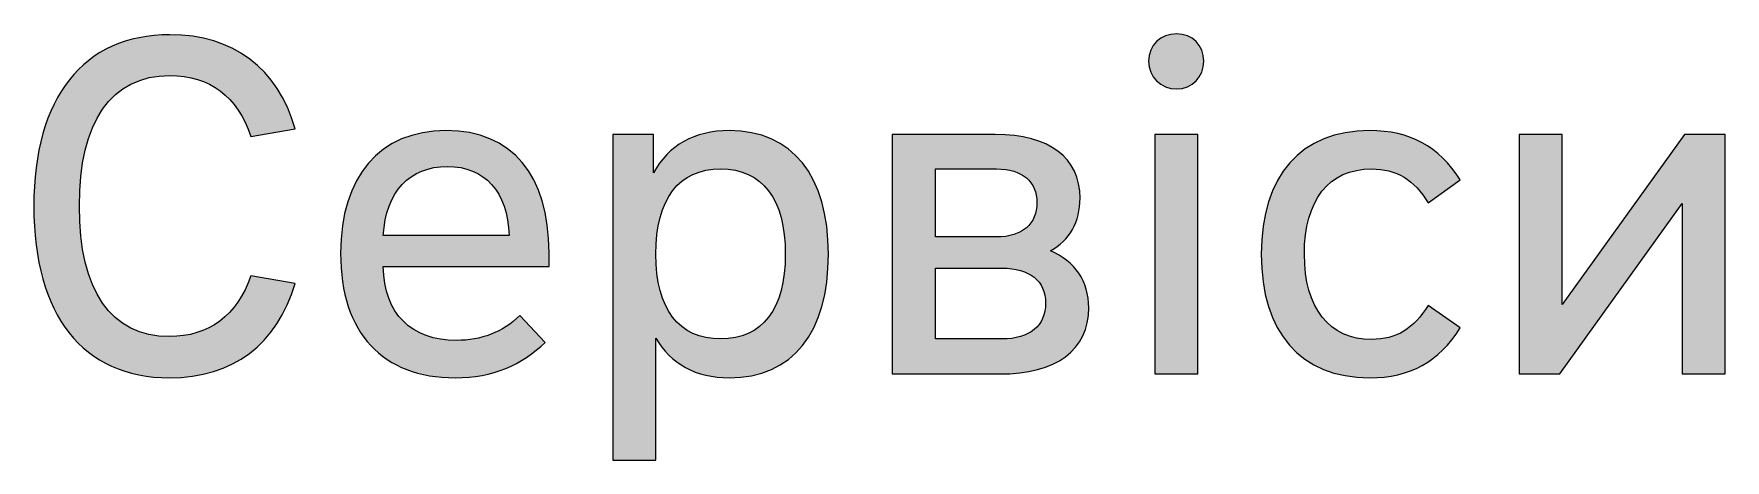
# Model space of a CAD drawing. Header units: millimetres. Extents: x -1334 to 1514, y -1037 to 10.
# Drawn here: x -1333.27 to -1298.11, y -785.72 to -776.85 of the extents above; entities that cross this region are included whole.
import ezdxf

# ---------------------------------------------------------------- set-up
doc = ezdxf.new("R2010")
doc.units = ezdxf.units.MM
doc.header["$MEASUREMENT"] = 0
doc.layers.add('icons', color=7, linetype='Continuous', lineweight=0)

# ---------------------------------------------------------------- blocks, each defined once
blk = doc.blocks.new('Block_28')
at = {"layer": 'icons', "true_color": 0x231f20, "transparency": 33554687}
h = blk.add_hatch(color=250, dxfattribs=at)
h.dxf.hatch_style = 2
edge = h.paths.add_edge_path()
edge.add_spline(control_points=[(-1332.326, -780.438), (-1332.326, -782.192), (-1331.669, -783.148), (-1330.453, -783.148), (-1329.636, -783.148), (-1329.048, -782.71), (-1328.759, -781.883), (-1328.759, -781.883), (-1327.842, -782.043), (-1327.842, -782.043), (-1328.211, -783.308), (-1329.128, -784.005), (-1330.453, -784.005), (-1332.256, -784.005), (-1333.273, -782.7), (-1333.273, -780.438), (-1333.273, -778.176), (-1332.246, -776.871), (-1330.443, -776.871), (-1329.128, -776.871), (-1328.191, -777.569), (-1327.842, -778.824), (-1327.842, -778.824), (-1328.759, -778.984), (-1328.759, -778.984), (-1329.038, -778.156), (-1329.616, -777.718), (-1330.443, -777.718), (-1331.669, -777.718), (-1332.326, -778.685), (-1332.326, -780.438)], knot_values=[0, 0, 0, 0, 1, 1, 1, 2, 2, 2, 3, 3, 3, 4, 4, 4, 5, 5, 5, 6, 6, 6, 7, 7, 7, 8, 8, 8, 9, 9, 9, 10, 10, 10, 10], degree=3, periodic=0)
h = blk.add_hatch(color=250, dxfattribs=at)
h.dxf.hatch_style = 2
edge = h.paths.add_edge_path()
edge.add_spline(control_points=[(-1309.068, -783.926), (-1309.068, -783.926), (-1309.964, -783.926), (-1309.964, -783.926), (-1309.964, -783.926), (-1309.964, -778.944), (-1309.964, -778.944), (-1309.964, -778.944), (-1309.068, -778.944), (-1309.068, -778.944), (-1309.068, -778.944), (-1309.068, -783.926), (-1309.068, -783.926)], knot_values=[0, 0, 0, 0, 1, 1, 1, 2, 2, 2, 3, 3, 3, 4, 4, 4, 4], degree=3, periodic=0)
edge = h.paths.add_edge_path()
edge.add_spline(control_points=[(-1309.516, -776.851), (-1309.188, -776.851), (-1308.948, -777.09), (-1308.948, -777.419), (-1308.948, -777.748), (-1309.188, -777.997), (-1309.516, -777.997), (-1309.845, -777.997), (-1310.094, -777.748), (-1310.094, -777.419), (-1310.094, -777.09), (-1309.845, -776.851), (-1309.516, -776.851)], knot_values=[0, 0, 0, 0, 1, 1, 1, 2, 2, 2, 3, 3, 3, 4, 4, 4, 4], degree=3, periodic=0)
h = blk.add_hatch(color=250, dxfattribs=at)
h.dxf.hatch_style = 2
edge = h.paths.add_edge_path()
edge.add_spline(control_points=[(-1326.008, -781.046), (-1326.008, -781.046), (-1323.388, -781.046), (-1323.388, -781.046), (-1323.428, -780.129), (-1323.896, -779.611), (-1324.673, -779.611), (-1325.46, -779.611), (-1325.948, -780.129), (-1326.008, -781.046)], knot_values=[0, 0, 0, 0, 1, 1, 1, 2, 2, 2, 3, 3, 3, 3], degree=3, periodic=0)
edge = h.paths.add_edge_path()
edge.add_spline(control_points=[(-1326.895, -781.414), (-1326.895, -779.82), (-1326.078, -778.864), (-1324.703, -778.864), (-1323.328, -778.864), (-1322.561, -779.79), (-1322.561, -781.405), (-1322.561, -781.405), (-1322.561, -781.694), (-1322.561, -781.694), (-1322.561, -781.694), (-1326.008, -781.694), (-1326.008, -781.694), (-1325.988, -782.68), (-1325.42, -783.228), (-1324.484, -783.228), (-1323.976, -783.228), (-1323.517, -783.059), (-1323.169, -782.71), (-1323.169, -782.71), (-1322.64, -783.268), (-1322.64, -783.268), (-1323.129, -783.736), (-1323.717, -784.005), (-1324.514, -784.005), (-1326.018, -784.005), (-1326.895, -783.078), (-1326.895, -781.414)], knot_values=[0, 0, 0, 0, 1, 1, 1, 2, 2, 2, 3, 3, 3, 4, 4, 4, 5, 5, 5, 6, 6, 6, 7, 7, 7, 8, 8, 8, 9, 9, 9, 9], degree=3, periodic=0)
h = blk.add_hatch(color=250, dxfattribs=at)
h.dxf.hatch_style = 2
edge = h.paths.add_edge_path()
edge.add_spline(control_points=[(-1318.993, -779.661), (-1319.86, -779.661), (-1320.339, -780.279), (-1320.339, -781.434), (-1320.339, -782.58), (-1319.86, -783.198), (-1318.993, -783.198), (-1318.127, -783.198), (-1317.648, -782.58), (-1317.648, -781.434), (-1317.648, -780.289), (-1318.127, -779.661), (-1318.993, -779.661)], knot_values=[0, 0, 0, 0, 1, 1, 1, 2, 2, 2, 3, 3, 3, 4, 4, 4, 4], degree=3, periodic=0)
edge = h.paths.add_edge_path()
edge.add_spline(control_points=[(-1318.814, -778.864), (-1317.509, -778.864), (-1316.752, -779.801), (-1316.752, -781.434), (-1316.752, -783.069), (-1317.499, -784.005), (-1318.814, -784.005), (-1319.512, -784.005), (-1320.03, -783.717), (-1320.339, -783.178), (-1320.339, -783.178), (-1320.339, -785.719), (-1320.339, -785.719), (-1320.339, -785.719), (-1321.235, -785.719), (-1321.235, -785.719), (-1321.235, -785.719), (-1321.235, -778.944), (-1321.235, -778.944), (-1321.235, -778.944), (-1320.388, -778.944), (-1320.388, -778.944), (-1320.388, -778.944), (-1320.388, -779.741), (-1320.388, -779.741), (-1320.08, -779.173), (-1319.542, -778.864), (-1318.814, -778.864)], knot_values=[0, 0, 0, 0, 1, 1, 1, 2, 2, 2, 3, 3, 3, 4, 4, 4, 5, 5, 5, 6, 6, 6, 7, 7, 7, 8, 8, 8, 9, 9, 9, 9], degree=3, periodic=0)
h = blk.add_hatch(color=250, dxfattribs=at)
h.dxf.hatch_style = 2
edge = h.paths.add_edge_path()
edge.add_spline(control_points=[(-1306.856, -781.434), (-1306.856, -782.56), (-1306.338, -783.208), (-1305.461, -783.208), (-1304.943, -783.208), (-1304.574, -782.979), (-1304.285, -782.501), (-1304.285, -782.501), (-1303.618, -782.969), (-1303.618, -782.969), (-1304.056, -783.667), (-1304.654, -784.005), (-1305.501, -784.005), (-1306.936, -784.005), (-1307.753, -783.059), (-1307.753, -781.434), (-1307.753, -779.801), (-1306.926, -778.864), (-1305.501, -778.864), (-1304.664, -778.864), (-1304.056, -779.193), (-1303.618, -779.89), (-1303.618, -779.89), (-1304.285, -780.369), (-1304.285, -780.369), (-1304.564, -779.89), (-1304.943, -779.661), (-1305.461, -779.661), (-1306.348, -779.661), (-1306.856, -780.309), (-1306.856, -781.434)], knot_values=[0, 0, 0, 0, 1, 1, 1, 2, 2, 2, 3, 3, 3, 4, 4, 4, 5, 5, 5, 6, 6, 6, 7, 7, 7, 8, 8, 8, 9, 9, 9, 10, 10, 10, 10], degree=3, periodic=0)
h = blk.add_hatch(color=250, dxfattribs=at)
h.dxf.hatch_style = 2
edge = h.paths.add_edge_path()
edge.add_spline(control_points=[(-1313.144, -783.198), (-1312.566, -783.198), (-1312.237, -782.929), (-1312.237, -782.451), (-1312.237, -781.993), (-1312.566, -781.724), (-1313.144, -781.724), (-1313.144, -781.724), (-1314.529, -781.724), (-1314.529, -781.724), (-1314.529, -781.724), (-1314.529, -783.198), (-1314.529, -783.198), (-1314.529, -783.198), (-1313.144, -783.198), (-1313.144, -783.198)], knot_values=[0, 0, 0, 0, 1, 1, 1, 2, 2, 2, 3, 3, 3, 4, 4, 4, 5, 5, 5, 5], degree=3, periodic=0)
edge = h.paths.add_edge_path()
edge.add_spline(control_points=[(-1313.254, -781.076), (-1312.725, -781.076), (-1312.416, -780.807), (-1312.416, -780.359), (-1312.416, -779.93), (-1312.725, -779.661), (-1313.254, -779.661), (-1313.254, -779.661), (-1314.529, -779.661), (-1314.529, -779.661), (-1314.529, -779.661), (-1314.529, -781.076), (-1314.529, -781.076), (-1314.529, -781.076), (-1313.254, -781.076), (-1313.254, -781.076)], knot_values=[0, 0, 0, 0, 1, 1, 1, 2, 2, 2, 3, 3, 3, 4, 4, 4, 5, 5, 5, 5], degree=3, periodic=0)
edge = h.paths.add_edge_path()
edge.add_spline(control_points=[(-1311.52, -780.269), (-1311.52, -780.767), (-1311.739, -781.146), (-1312.137, -781.365), (-1311.619, -781.584), (-1311.34, -781.993), (-1311.34, -782.551), (-1311.34, -783.427), (-1312.008, -783.926), (-1313.194, -783.926), (-1313.194, -783.926), (-1315.425, -783.926), (-1315.425, -783.926), (-1315.425, -783.926), (-1315.425, -778.944), (-1315.425, -778.944), (-1315.425, -778.944), (-1313.283, -778.944), (-1313.283, -778.944), (-1312.157, -778.944), (-1311.52, -779.432), (-1311.52, -780.269)], knot_values=[0, 0, 0, 0, 1, 1, 1, 2, 2, 2, 3, 3, 3, 4, 4, 4, 5, 5, 5, 6, 6, 6, 7, 7, 7, 7], degree=3, periodic=0)
h = blk.add_hatch(color=250, dxfattribs=at)
h.dxf.hatch_style = 2
edge = h.paths.add_edge_path()
edge.add_spline(control_points=[(-1298.954, -778.944), (-1298.954, -778.944), (-1298.107, -778.944), (-1298.107, -778.944), (-1298.107, -778.944), (-1298.107, -783.926), (-1298.107, -783.926), (-1298.107, -783.926), (-1299.004, -783.926), (-1299.004, -783.926), (-1299.004, -783.926), (-1299.004, -780.379), (-1299.004, -780.379), (-1299.004, -780.379), (-1301.545, -783.926), (-1301.545, -783.926), (-1301.545, -783.926), (-1302.391, -783.926), (-1302.391, -783.926), (-1302.391, -783.926), (-1302.391, -778.944), (-1302.391, -778.944), (-1302.391, -778.944), (-1301.495, -778.944), (-1301.495, -778.944), (-1301.495, -778.944), (-1301.495, -782.481), (-1301.495, -782.481), (-1301.495, -782.481), (-1298.954, -778.944), (-1298.954, -778.944)], knot_values=[0, 0, 0, 0, 1, 1, 1, 2, 2, 2, 3, 3, 3, 4, 4, 4, 5, 5, 5, 6, 6, 6, 7, 7, 7, 8, 8, 8, 9, 9, 9, 10, 10, 10, 10], degree=3, periodic=0)
at = {"layer": 'icons'}
for points, knots in [([(-1332.326, -780.438), (-1332.326, -782.192), (-1331.669, -783.148), (-1330.453, -783.148), (-1329.636, -783.148), (-1329.048, -782.71), (-1328.759, -781.883), (-1328.759, -781.883), (-1327.842, -782.043), (-1327.842, -782.043), (-1328.211, -783.308), (-1329.128, -784.005), (-1330.453, -784.005), (-1332.256, -784.005), (-1333.273, -782.7), (-1333.273, -780.438), (-1333.273, -778.176), (-1332.246, -776.871), (-1330.443, -776.871), (-1329.128, -776.871), (-1328.191, -777.569), (-1327.842, -778.824), (-1327.842, -778.824), (-1328.759, -778.984), (-1328.759, -778.984), (-1329.038, -778.156), (-1329.616, -777.718), (-1330.443, -777.718), (-1331.669, -777.718), (-1332.326, -778.685), (-1332.326, -780.438)], [0, 0, 0, 0, 1, 1, 1, 2, 2, 2, 3, 3, 3, 4, 4, 4, 5, 5, 5, 6, 6, 6, 7, 7, 7, 8, 8, 8, 9, 9, 9, 10, 10, 10, 10]), ([(-1309.516, -776.851), (-1309.188, -776.851), (-1308.948, -777.09), (-1308.948, -777.419), (-1308.948, -777.748), (-1309.188, -777.997), (-1309.516, -777.997), (-1309.845, -777.997), (-1310.094, -777.748), (-1310.094, -777.419), (-1310.094, -777.09), (-1309.845, -776.851), (-1309.516, -776.851)], [0, 0, 0, 0, 1, 1, 1, 2, 2, 2, 3, 3, 3, 4, 4, 4, 4]), ([(-1326.895, -781.414), (-1326.895, -779.82), (-1326.078, -778.864), (-1324.703, -778.864), (-1323.328, -778.864), (-1322.561, -779.79), (-1322.561, -781.405), (-1322.561, -781.405), (-1322.561, -781.694), (-1322.561, -781.694), (-1322.561, -781.694), (-1326.008, -781.694), (-1326.008, -781.694), (-1325.988, -782.68), (-1325.42, -783.228), (-1324.484, -783.228), (-1323.976, -783.228), (-1323.517, -783.059), (-1323.169, -782.71), (-1323.169, -782.71), (-1322.64, -783.268), (-1322.64, -783.268), (-1323.129, -783.736), (-1323.717, -784.005), (-1324.514, -784.005), (-1326.018, -784.005), (-1326.895, -783.078), (-1326.895, -781.414)], [0, 0, 0, 0, 1, 1, 1, 2, 2, 2, 3, 3, 3, 4, 4, 4, 5, 5, 5, 6, 6, 6, 7, 7, 7, 8, 8, 8, 9, 9, 9, 9]), ([(-1318.814, -778.864), (-1317.509, -778.864), (-1316.752, -779.801), (-1316.752, -781.434), (-1316.752, -783.069), (-1317.499, -784.005), (-1318.814, -784.005), (-1319.512, -784.005), (-1320.03, -783.717), (-1320.339, -783.178), (-1320.339, -783.178), (-1320.339, -785.719), (-1320.339, -785.719), (-1320.339, -785.719), (-1321.235, -785.719), (-1321.235, -785.719), (-1321.235, -785.719), (-1321.235, -778.944), (-1321.235, -778.944), (-1321.235, -778.944), (-1320.388, -778.944), (-1320.388, -778.944), (-1320.388, -778.944), (-1320.388, -779.741), (-1320.388, -779.741), (-1320.08, -779.173), (-1319.542, -778.864), (-1318.814, -778.864)], [0, 0, 0, 0, 1, 1, 1, 2, 2, 2, 3, 3, 3, 4, 4, 4, 5, 5, 5, 6, 6, 6, 7, 7, 7, 8, 8, 8, 9, 9, 9, 9]), ([(-1306.856, -781.434), (-1306.856, -782.56), (-1306.338, -783.208), (-1305.461, -783.208), (-1304.943, -783.208), (-1304.574, -782.979), (-1304.285, -782.501), (-1304.285, -782.501), (-1303.618, -782.969), (-1303.618, -782.969), (-1304.056, -783.667), (-1304.654, -784.005), (-1305.501, -784.005), (-1306.936, -784.005), (-1307.753, -783.059), (-1307.753, -781.434), (-1307.753, -779.801), (-1306.926, -778.864), (-1305.501, -778.864), (-1304.664, -778.864), (-1304.056, -779.193), (-1303.618, -779.89), (-1303.618, -779.89), (-1304.285, -780.369), (-1304.285, -780.369), (-1304.564, -779.89), (-1304.943, -779.661), (-1305.461, -779.661), (-1306.348, -779.661), (-1306.856, -780.309), (-1306.856, -781.434)], [0, 0, 0, 0, 1, 1, 1, 2, 2, 2, 3, 3, 3, 4, 4, 4, 5, 5, 5, 6, 6, 6, 7, 7, 7, 8, 8, 8, 9, 9, 9, 10, 10, 10, 10]), ([(-1311.52, -780.269), (-1311.52, -780.767), (-1311.739, -781.146), (-1312.137, -781.365), (-1311.619, -781.584), (-1311.34, -781.993), (-1311.34, -782.551), (-1311.34, -783.427), (-1312.008, -783.926), (-1313.194, -783.926), (-1313.194, -783.926), (-1315.425, -783.926), (-1315.425, -783.926), (-1315.425, -783.926), (-1315.425, -778.944), (-1315.425, -778.944), (-1315.425, -778.944), (-1313.283, -778.944), (-1313.283, -778.944), (-1312.157, -778.944), (-1311.52, -779.432), (-1311.52, -780.269)], [0, 0, 0, 0, 1, 1, 1, 2, 2, 2, 3, 3, 3, 4, 4, 4, 5, 5, 5, 6, 6, 6, 7, 7, 7, 7]), ([(-1309.068, -783.926), (-1309.068, -783.926), (-1309.964, -783.926), (-1309.964, -783.926), (-1309.964, -783.926), (-1309.964, -778.944), (-1309.964, -778.944), (-1309.964, -778.944), (-1309.068, -778.944), (-1309.068, -778.944), (-1309.068, -778.944), (-1309.068, -783.926), (-1309.068, -783.926)], [0, 0, 0, 0, 1, 1, 1, 2, 2, 2, 3, 3, 3, 4, 4, 4, 4]), ([(-1298.954, -778.944), (-1298.954, -778.944), (-1298.107, -778.944), (-1298.107, -778.944), (-1298.107, -778.944), (-1298.107, -783.926), (-1298.107, -783.926), (-1298.107, -783.926), (-1299.004, -783.926), (-1299.004, -783.926), (-1299.004, -783.926), (-1299.004, -780.379), (-1299.004, -780.379), (-1299.004, -780.379), (-1301.545, -783.926), (-1301.545, -783.926), (-1301.545, -783.926), (-1302.391, -783.926), (-1302.391, -783.926), (-1302.391, -783.926), (-1302.391, -778.944), (-1302.391, -778.944), (-1302.391, -778.944), (-1301.495, -778.944), (-1301.495, -778.944), (-1301.495, -778.944), (-1301.495, -782.481), (-1301.495, -782.481), (-1301.495, -782.481), (-1298.954, -778.944), (-1298.954, -778.944)], [0, 0, 0, 0, 1, 1, 1, 2, 2, 2, 3, 3, 3, 4, 4, 4, 5, 5, 5, 6, 6, 6, 7, 7, 7, 8, 8, 8, 9, 9, 9, 10, 10, 10, 10]), ([(-1326.008, -781.046), (-1326.008, -781.046), (-1323.388, -781.046), (-1323.388, -781.046), (-1323.428, -780.129), (-1323.896, -779.611), (-1324.673, -779.611), (-1325.46, -779.611), (-1325.948, -780.129), (-1326.008, -781.046)], [0, 0, 0, 0, 1, 1, 1, 2, 2, 2, 3, 3, 3, 3]), ([(-1318.993, -779.661), (-1319.86, -779.661), (-1320.339, -780.279), (-1320.339, -781.434), (-1320.339, -782.58), (-1319.86, -783.198), (-1318.993, -783.198), (-1318.127, -783.198), (-1317.648, -782.58), (-1317.648, -781.434), (-1317.648, -780.289), (-1318.127, -779.661), (-1318.993, -779.661)], [0, 0, 0, 0, 1, 1, 1, 2, 2, 2, 3, 3, 3, 4, 4, 4, 4]), ([(-1313.254, -781.076), (-1312.725, -781.076), (-1312.416, -780.807), (-1312.416, -780.359), (-1312.416, -779.93), (-1312.725, -779.661), (-1313.254, -779.661), (-1313.254, -779.661), (-1314.529, -779.661), (-1314.529, -779.661), (-1314.529, -779.661), (-1314.529, -781.076), (-1314.529, -781.076), (-1314.529, -781.076), (-1313.254, -781.076), (-1313.254, -781.076)], [0, 0, 0, 0, 1, 1, 1, 2, 2, 2, 3, 3, 3, 4, 4, 4, 5, 5, 5, 5]), ([(-1313.144, -783.198), (-1312.566, -783.198), (-1312.237, -782.929), (-1312.237, -782.451), (-1312.237, -781.993), (-1312.566, -781.724), (-1313.144, -781.724), (-1313.144, -781.724), (-1314.529, -781.724), (-1314.529, -781.724), (-1314.529, -781.724), (-1314.529, -783.198), (-1314.529, -783.198), (-1314.529, -783.198), (-1313.144, -783.198), (-1313.144, -783.198)], [0, 0, 0, 0, 1, 1, 1, 2, 2, 2, 3, 3, 3, 4, 4, 4, 5, 5, 5, 5])]:
    blk.add_open_spline(points, degree=3, knots=knots, dxfattribs=at)

msp = doc.modelspace()

# ---------------------------------------------------------------- block references
at = {"layer": 'icons'}
msp.add_blockref('Block_28', (0, 0), dxfattribs=at)

doc.saveas('drawing.dxf')
